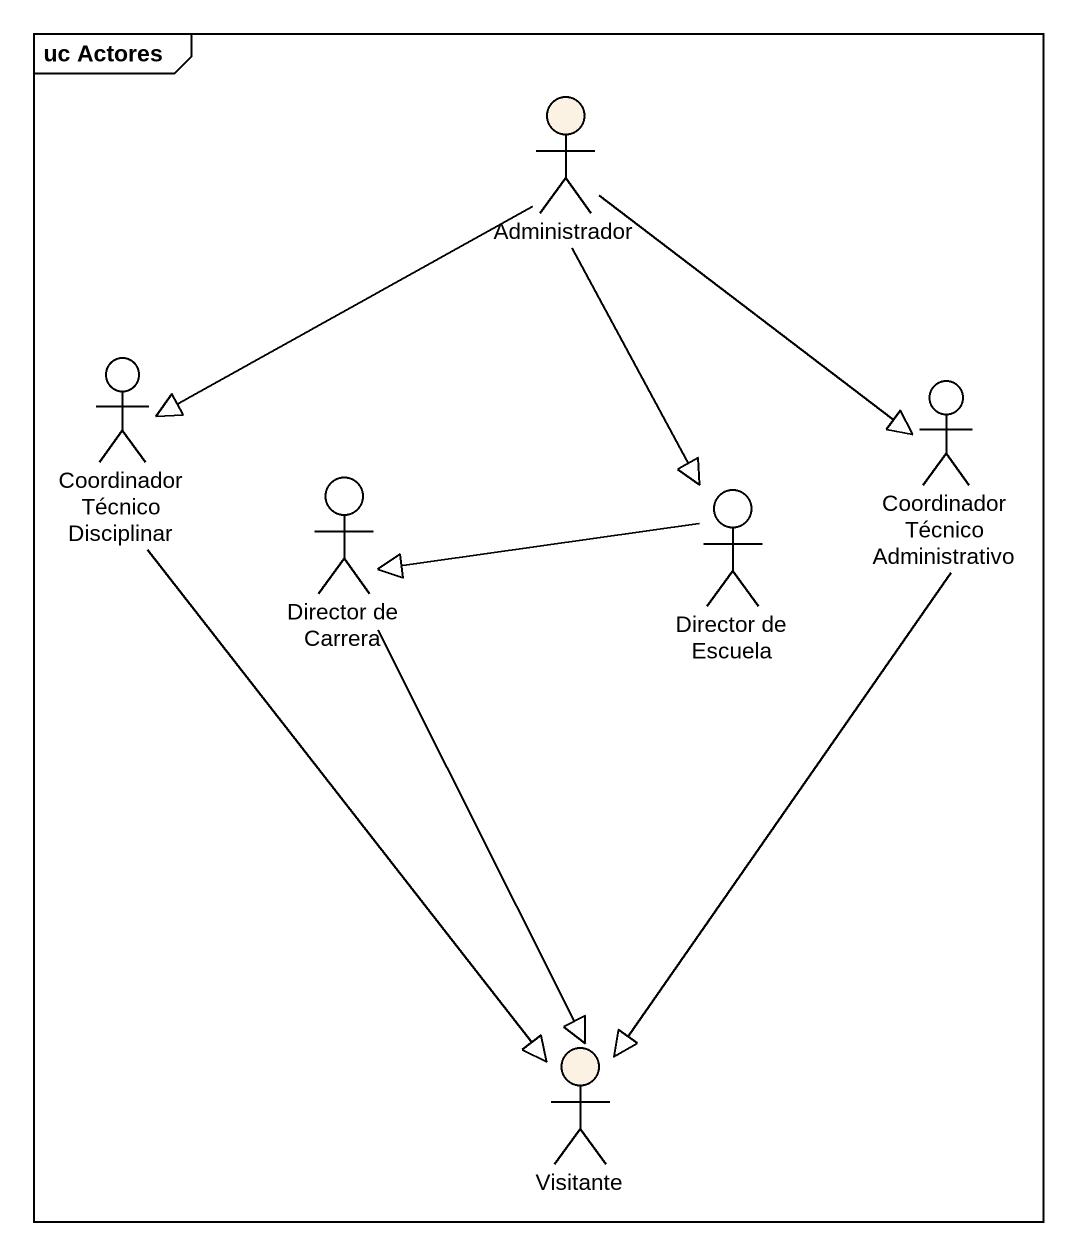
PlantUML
@startuml
mainframe uc Actores
actor Administrador #FCF2E3
actor "Coordinador Técnico Disciplinar" as Coordinador_Técnico
actor "Coordinador Técnico Administrativo" as Coordinador_Técnico_2
actor "Director de Carrera" as Director_de_Carrera
actor "Director de Escuela" as Director_de_Escuela
actor Visitante #FCF2E3
Administrador -left-|> Coordinador_Técnico
Administrador --|> Coordinador_Técnico_2
Administrador --|> Director_de_Escuela
Coordinador_Técnico --|> Visitante
Coordinador_Técnico_2 --|> Visitante
Director_de_Carrera --|> Visitante
Director_de_Escuela -left-|> Director_de_Carrera
@enduml
